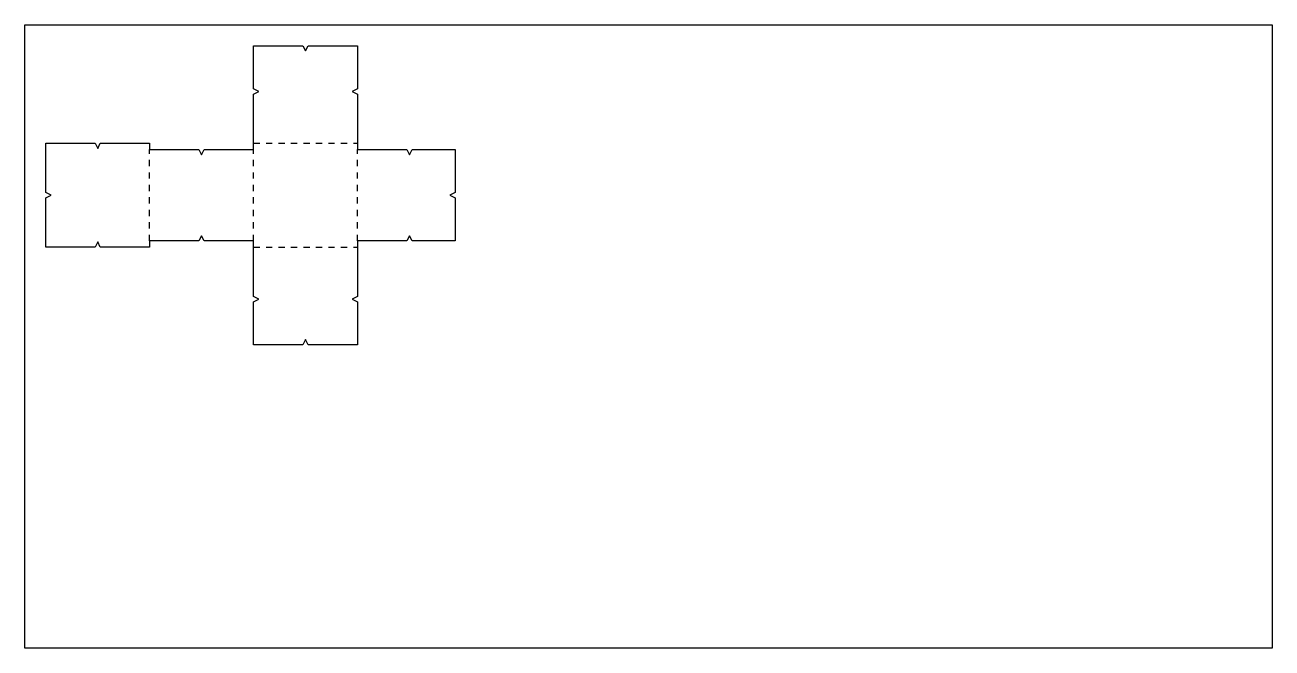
# Model space of a CAD drawing. Header units: metres. Extents: x 0 to 600, y 0 to 300.
import ezdxf

# ---------------------------------------------------------------- set-up
doc = ezdxf.new("R2010")
doc.units = ezdxf.units.M

msp = doc.modelspace()

# ---------------------------------------------------------------- linework, layer by layer
at = {"layer": '1'}
for p, q in [((110, 269.27), (110, 290)), ((110, 290), (133.73, 290)), ((133.73, 290), (135, 287.46)), ((135, 287.46), (136.27, 290)), ((136.27, 290), (160, 290)), ((160, 290), (160, 269.27)), ((112.54, 268), (110, 269.27)), ((110, 266.73), (112.54, 268)), ((110, 240), (110, 266.73)), ((160, 269.27), (157.46, 268)), ((157.46, 268), (160, 266.73)), ((160, 266.73), (160, 240)), ((10, 219.27), (10, 243)), ((10, 243), (33.73, 243)), ((33.73, 243), (35, 240.46)), ((35, 240.46), (36.27, 243)), ((36.27, 243), (60, 243)), ((60, 243), (60, 240)), ((60, 240), (83.73, 240)), ((83.73, 240), (85, 237.46)), ((85, 237.46), (86.27, 240)), ((86.27, 240), (110, 240)), ((160, 240), (183.73, 240)), ((183.73, 240), (185, 237.46)), ((185, 237.46), (186.27, 240)), ((186.27, 240), (207, 240)), ((207, 240), (207, 219.27)), ((12.54, 218), (10, 219.27)), ((10, 216.73), (12.54, 218)), ((10, 193), (10, 216.73)), ((207, 219.27), (204.46, 218)), ((204.46, 218), (207, 216.73)), ((207, 216.73), (207, 196)), ((85, 198.54), (83.73, 196)), ((86.27, 196), (85, 198.54)), ((185, 198.54), (183.73, 196)), ((186.27, 196), (185, 198.54)), ((33.73, 193), (10, 193)), ((35, 195.54), (33.73, 193)), ((36.27, 193), (35, 195.54)), ((60, 193), (36.27, 193)), ((83.73, 196), (60, 196)), ((60, 196), (60, 193)), ((110, 196), (86.27, 196)), ((110, 169.27), (110, 196)), ((183.73, 196), (160, 196)), ((160, 196), (160, 169.27)), ((207, 196), (186.27, 196)), ((112.54, 168), (110, 169.27)), ((110, 166.73), (112.54, 168)), ((160, 169.27), (157.46, 168)), ((157.46, 168), (160, 166.73)), ((110, 146), (110, 166.73)), ((160, 166.73), (160, 146)), ((133.73, 146), (110, 146)), ((135, 148.54), (133.73, 146)), ((136.27, 146), (135, 148.54)), ((160, 146), (136.27, 146))]:
    msp.add_line(p, q, dxfattribs=at)
at = {"layer": 'fold-line'}
for p, q in [((60, 238), (60, 240)), ((110, 243), (113, 243)), ((110, 238), (110, 240)), ((116, 243), (119, 243)), ((122, 243), (125, 243)), ((128, 243), (131, 243)), ((134, 243), (137, 243)), ((140, 243), (143, 243)), ((146, 243), (149, 243)), ((152, 243), (155, 243)), ((158, 243), (160, 243)), ((160, 238), (160, 240)), ((60, 232), (60, 235)), ((110, 232), (110, 235)), ((160, 232), (160, 235)), ((60, 226), (60, 229)), ((110, 226), (110, 229)), ((160, 226), (160, 229)), ((60, 220), (60, 223)), ((110, 220), (110, 223)), ((160, 220), (160, 223)), ((60, 214), (60, 217)), ((110, 214), (110, 217)), ((160, 214), (160, 217)), ((60, 208), (60, 211)), ((110, 208), (110, 211)), ((160, 208), (160, 211)), ((60, 202), (60, 205)), ((110, 202), (110, 205)), ((160, 202), (160, 205)), ((60, 196), (60, 199)), ((110, 196), (110, 199)), ((160, 196), (160, 199)), ((110, 193), (113, 193)), ((116, 193), (119, 193)), ((122, 193), (125, 193)), ((128, 193), (131, 193)), ((134, 193), (137, 193)), ((140, 193), (143, 193)), ((146, 193), (149, 193)), ((152, 193), (155, 193)), ((158, 193), (160, 193))]:
    msp.add_line(p, q, dxfattribs=at)
at = {"layer": 'sheet_boundary'}
for p, q in [((0, 300), (600, 300)), ((0, 0), (0, 300)), ((600, 300), (600, 0)), ((600, 0), (0, 0))]:
    msp.add_line(p, q, dxfattribs=at)

doc.saveas('drawing.dxf')
